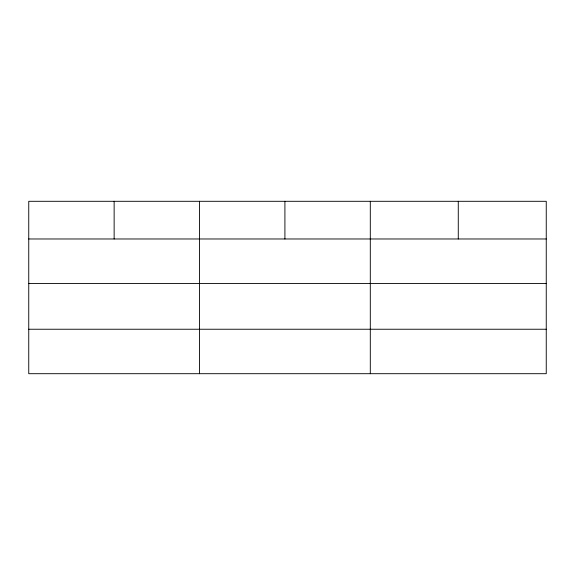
<?xml version="1.0" encoding="UTF-8"?>
<svg xmlns="http://www.w3.org/2000/svg" width="575" height="575" viewBox="0 0 575 575"><rect width="100%" height="100%" fill="white"/><g stroke="black" fill="none" stroke-linecap="round" stroke-linejoin="round"><path stroke-width="0.86" d="M546.25 283.439L546.25 201.3L28.75 201.3L28.75 373.7L546.25 373.7L546.25 283.439L28.75 283.439M28.75 238.977L546.25 238.977M28.75 329.238L546.25 329.238M458.275 201.3L458.275 238.977M370.3 201.3L370.3 373.7M284.912 201.3L284.912 238.977M199.525 201.3L199.525 373.7M114.138 201.3L114.138 238.977"/></g></svg>
